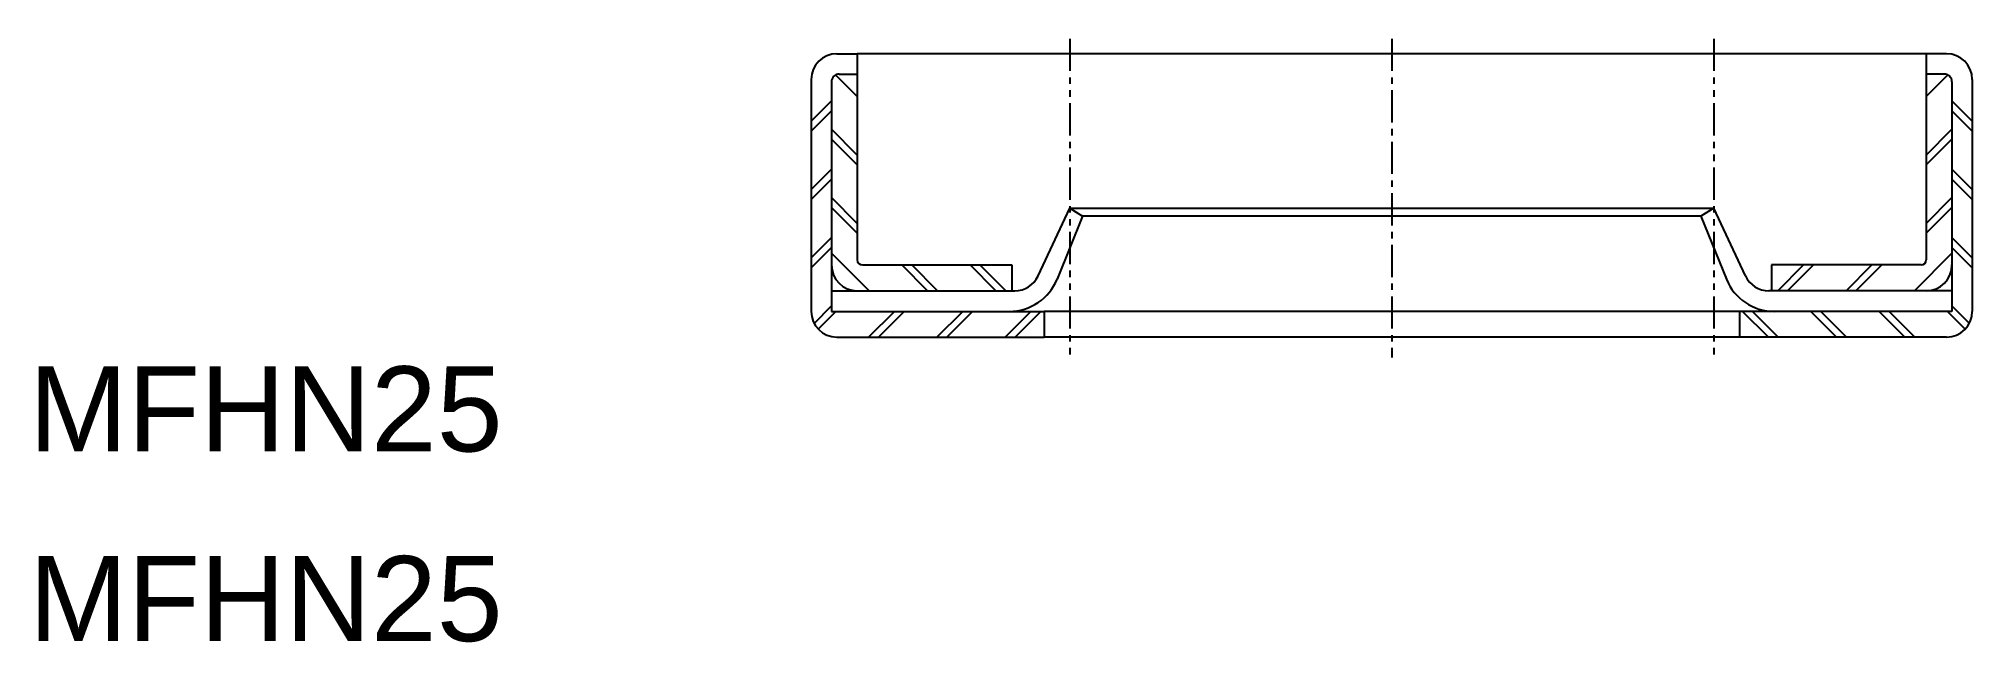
# Model space of a CAD drawing. Extents: x 393.2 to 468.2, y 572.1 to 595.6.
import ezdxf
from ezdxf.enums import TextEntityAlignment as Align

# ---------------------------------------------------------------- set-up
doc = ezdxf.new("R2010")
doc.units = 0
doc.linetypes.add('CENTER', pattern=[2, 1.25, -0.25, 0.25, -0.25])
doc.linetypes.add('PHANTOM', pattern=[2.5, 1.25, -0.25, 0.25, -0.25, 0.25, -0.25])
doc.layers.get('0').update_dxf_attribs({"linetype": 'CONTINUOUS'})
doc.layers.add('CENTER', color=1, linetype='CENTER')

msp = doc.modelspace()

# ---------------------------------------------------------------- linework, layer by layer
at = {"color": 3, "linetype": 'PHANTOM'}
for p, q in [((433.18, 595.552), (433.18, 583.184)), ((458.18, 595.552), (458.18, 583.184))]:
    msp.add_line(p, q, dxfattribs=at)
at = {"color": 7, "linetype": 'CONTINUOUS'}
for p, q in [((424.14, 594.971), (424.93, 594.971)), ((424.93, 594.971), (424.93, 594.181)), ((466.43, 594.971), (424.93, 594.971)), ((467.22, 594.971), (466.43, 594.971)), ((466.43, 594.971), (466.43, 594.181)), ((423.14, 593.971), (423.14, 584.971)), ((423.93, 593.881), (423.93, 584.971)), ((424.23, 594.181), (424.93, 594.181)), ((424.93, 594.181), (424.93, 586.971)), ((466.43, 594.181), (466.43, 586.971)), ((467.13, 594.181), (466.43, 594.181)), ((467.43, 593.881), (467.43, 584.971)), ((468.22, 593.971), (468.22, 584.971)), ((431.95, 586.347), (433.18, 588.971)), ((433.68, 588.671), (432.686, 586.22)), ((433.18, 588.971), (433.68, 588.671)), ((433.18, 588.971), (458.18, 588.971)), ((457.68, 588.671), (433.68, 588.671)), ((458.18, 588.971), (457.68, 588.671)), ((457.68, 588.671), (458.674, 586.22)), ((459.41, 586.347), (458.18, 588.971)), ((425.13, 586.771), (430.93, 586.771)), ((430.93, 586.771), (430.93, 585.771)), ((466.23, 586.771), (460.43, 586.771)), ((460.43, 586.771), (460.43, 585.771)), ((423.93, 585.771), (430.93, 585.771)), ((430.93, 585.771), (431.045, 585.771)), ((460.43, 585.771), (460.316, 585.771)), ((467.43, 585.771), (460.43, 585.771)), ((423.93, 584.971), (432.18, 584.971)), ((432.18, 584.971), (432.18, 583.971)), ((459.18, 584.971), (432.18, 584.971)), ((467.43, 584.971), (459.18, 584.971)), ((459.18, 584.971), (459.18, 583.971)), ((424.14, 583.971), (432.18, 583.971)), ((459.18, 583.971), (432.18, 583.971)), ((467.22, 583.971), (459.18, 583.971))]:
    msp.add_line(p, q, dxfattribs=at)
at = {"color": 3, "linetype": 'CONTINUOUS'}
for p, q in [((424.93, 593.304), (424.088, 594.145)), ((466.43, 593.304), (467.272, 594.145)), ((423.14, 592.346), (423.93, 593.136)), ((468.22, 592.346), (467.43, 593.136)), ((423.14, 591.962), (423.93, 592.752)), ((468.22, 591.962), (467.43, 592.752)), ((424.93, 591.036), (423.93, 592.036)), ((424.93, 590.652), (423.93, 591.652)), ((466.43, 591.036), (467.43, 592.036)), ((466.43, 590.652), (467.43, 591.652)), ((423.14, 589.694), (423.93, 590.484)), ((423.14, 589.31), (423.93, 590.1)), ((468.22, 589.694), (467.43, 590.484)), ((468.22, 589.31), (467.43, 590.1)), ((424.93, 588.384), (423.93, 589.384)), ((466.43, 588.384), (467.43, 589.384)), ((424.93, 588), (423.93, 589)), ((466.43, 588), (467.43, 589)), ((423.14, 587.043), (423.93, 587.833)), ((468.22, 587.043), (467.43, 587.833)), ((423.14, 586.659), (423.93, 587.449)), ((425.392, 585.771), (423.93, 587.232)), ((465.969, 585.771), (467.43, 587.232)), ((468.22, 586.659), (467.43, 587.449)), ((427.659, 585.771), (426.659, 586.771)), ((428.043, 585.771), (427.043, 586.771)), ((430.311, 585.771), (429.311, 586.771)), ((430.695, 585.771), (429.695, 586.771)), ((460.666, 585.771), (461.666, 586.771)), ((461.05, 585.771), (462.05, 586.771)), ((463.317, 585.771), (464.317, 586.771)), ((463.701, 585.771), (464.701, 586.771)), ((423.255, 584.506), (423.93, 585.181)), ((423.415, 584.282), (424.104, 584.971)), ((425.372, 583.971), (426.372, 584.971)), ((425.756, 583.971), (426.756, 584.971)), ((428.024, 583.971), (429.024, 584.971)), ((428.408, 583.971), (429.408, 584.971)), ((430.675, 583.971), (431.675, 584.971)), ((431.059, 583.971), (432.059, 584.971)), ((460.301, 583.971), (459.301, 584.971)), ((460.685, 583.971), (459.685, 584.971)), ((462.953, 583.971), (461.953, 584.971)), ((463.337, 583.971), (462.337, 584.971)), ((465.605, 583.971), (464.605, 584.971)), ((465.988, 583.971), (464.988, 584.971)), ((467.945, 584.282), (467.256, 584.971)), ((468.105, 584.506), (467.43, 585.181))]:
    msp.add_line(p, q, dxfattribs=at)
at = {"color": 7, "linetype": 'CONTINUOUS'}
for centre, radius, start, end in [((424.14, 593.971), 1, 90, 180), ((467.22, 593.971), 1, 0, 90), ((424.23, 593.881), 0.3, 90, 180), ((467.13, 593.881), 0.3, 0, 90), ((424.93, 586.771), 1, 180, 270), ((425.13, 586.971), 0.2, 180, 270), ((431.045, 586.771), 1, 270, 334.88517), ((460.316, 586.771), 1, 205.11483, 270), ((466.23, 586.971), 0.2, 270, 0), ((466.43, 586.771), 1, 270, 0), ((430.833, 586.971), 2, 270, 337.9321), ((460.528, 586.971), 2, 202.0679, 270), ((424.14, 584.971), 1, 180, 270), ((467.22, 584.971), 1, 270, 0)]:
    msp.add_arc(centre, radius, start, end, dxfattribs=at)
at = {"layer": 'CENTER', "color": 1, "linetype": 'CENTER'}
msp.add_line((445.68, 595.552), (445.68, 583.184), dxfattribs=at)

# ---------------------------------------------------------------- texts
at = {"color": 7, "linetype": 'CONTINUOUS', "width": 1.041667}
for p in [(392.773, 578.547), (392.773, 571.187)]:
    msp.add_text('MFHN25', height=3.3, dxfattribs=at).set_placement(p, align=Align.BOTTOM_LEFT)

doc.saveas('drawing.dxf')
